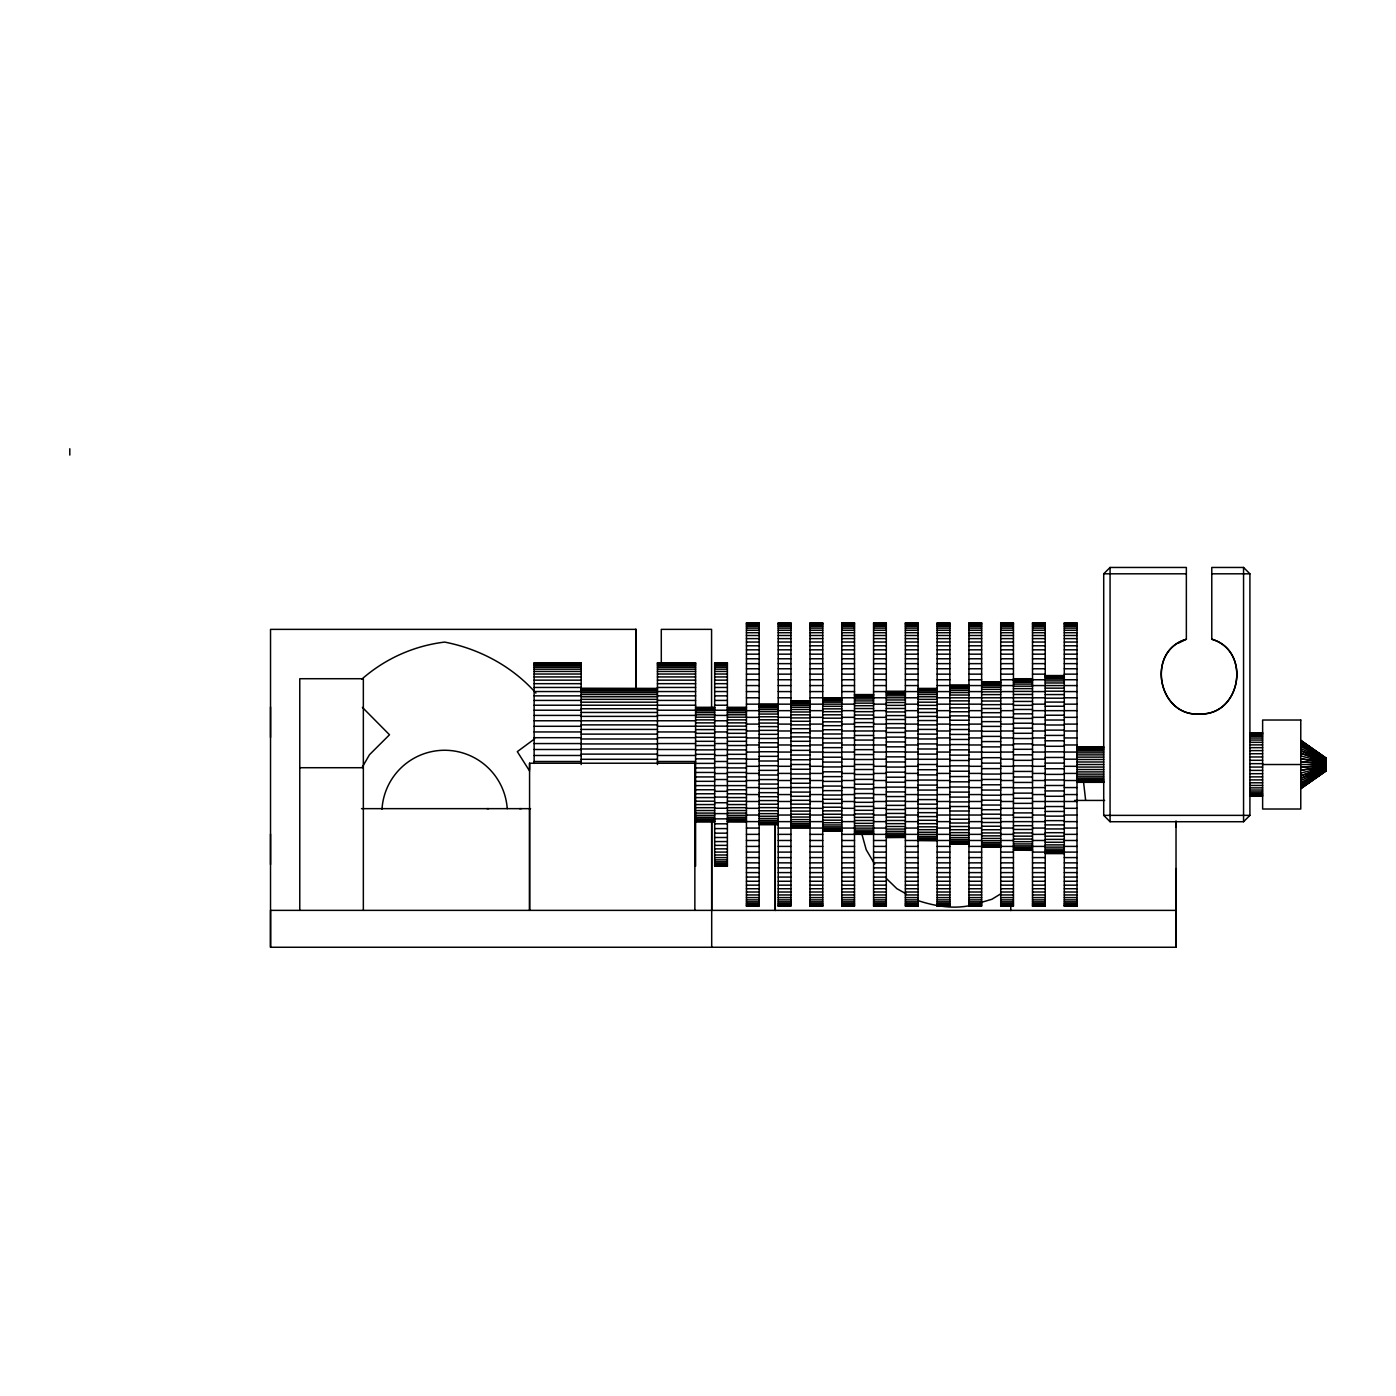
<?xml version="1.0" encoding="UTF-8"?>
<svg xmlns="http://www.w3.org/2000/svg" width="1396" height="1396" viewBox="0 0 1396 1396"><rect width="100%" height="100%" fill="white"/><g stroke="black" fill="none" stroke-linecap="round" stroke-linejoin="round"><path stroke-width="1.5" d="M1176.025 868.539L1176.025 947.256L270.527 947.256L270.527 910.367L1176.043 910.384M270.527 864.578L270.527 834.075M270.527 737.472L270.527 706.969M299.774 910.367L299.774 678.718L363.344 678.718L363.344 910.367M529.573 808.65L529.573 910.367L529.573 763.228L694.859 763.228L694.859 910.367M529.573 769.58L529.573 763.228M694.859 769.58L694.859 763.228M711.698 947.238L711.698 821.651L711.698 910.367M1176.025 947.273L1176.025 822.017M362.175 767.364L369.469 754.73L389.501 734.767L362.384 707.371M1103.713 573.808L1110.064 567.457L1186.356 567.457L1186.356 639.228C1145.104 651.112 1158.244 718.417 1200.926 713.932C1241.742 714.298 1251.008 650.484 1211.78 639.228L1211.78 567.457L1243.557 567.457L1249.909 573.808L1249.909 815.369L1243.557 821.721L1110.064 821.721L1103.713 815.369L1103.713 573.808L1186.356 573.808M534.685 738.816L517.323 751.641L529.573 770.976M1300.775 788.67L1326.2 770.871L1326.2 758.15L1300.775 740.351M1326.2 770.767L1300.775 788.496L1326.2 770.487L1300.775 785.896L1326.2 770.016L1300.775 784.395L1326.2 769.388L1300.775 782.598M1300.775 787.1L1326.2 770.487M1000.74 893.841L991.858 899.286L979.887 902.793M1177.98 643.347L1186.356 639.228M1300.775 780.539L1326.2 768.603L1300.775 778.235L1326.2 767.695L1300.775 775.74L1326.2 766.683L1300.775 770.295L1326.2 765.619L1300.775 767.434L1326.2 764.519L1300.775 761.605L1326.2 763.403L1300.775 758.726L1326.2 762.338L1300.775 753.282L1326.2 761.344L1300.775 750.786L1326.2 760.436L1300.775 748.5M1184.558 639.892C1145.994 653.119 1158.348 716.27 1199.059 713.984C1240.835 716.305 1251.968 650.833 1211.78 639.228M971.895 905.149C954.183 909.354 935.739 906.336 918.673 900.821M1300.775 773.087L1326.2 766.683M486.96 808.668L488.74 808.668M521.336 808.668L519.556 808.668M1211.78 573.808L1249.909 573.808M746.441 623.157L759.162 623.157M778.235 623.157L790.956 623.157M810.012 623.157L822.733 623.157M841.805 623.157L854.509 623.157M873.582 623.157L886.303 623.157M905.376 623.157L918.079 623.157M937.152 623.157L949.873 623.157M968.946 623.157L981.65 623.157M1000.723 623.157L1013.444 623.157M1032.517 623.157L1045.22 623.157M1064.293 623.157L1077.014 623.157M746.441 623.872L759.162 623.872M778.235 623.872L790.956 623.872M810.012 623.872L822.733 623.872M841.805 623.872L854.509 623.872M873.582 623.872L886.303 623.872M905.376 623.872L918.079 623.872M937.152 623.872L949.873 623.872M968.946 623.872L981.65 623.872M1000.723 623.872L1013.444 623.872M1032.517 623.872L1045.22 623.872M1064.293 623.872L1077.014 623.872M746.441 624.937L759.162 624.937M778.235 624.937L790.956 624.937M810.012 624.937L822.733 624.937M841.805 624.937L854.509 624.937M873.582 624.937L886.303 624.937M905.376 624.937L918.079 624.937M937.152 624.937L949.873 624.937M968.946 624.937L981.65 624.937M1000.723 624.937L1013.444 624.937M1032.517 624.937L1045.22 624.937M1064.293 624.937L1077.014 624.937M746.441 626.368L759.162 626.368M778.235 626.368L790.956 626.368M810.012 626.368L822.733 626.368M841.805 626.368L854.509 626.368M873.582 626.368L886.303 626.368M905.376 626.368L918.079 626.368M937.152 626.368L949.873 626.368M968.946 626.368L981.65 626.368M1000.723 626.368L1013.444 626.368M1032.517 626.368L1045.22 626.368M1064.293 626.368L1077.014 626.368M746.441 628.13L759.162 628.13M778.235 628.13L790.956 628.13M810.012 628.13L822.733 628.13M841.805 628.13L854.509 628.13M873.582 628.13L886.303 628.13M905.376 628.13L918.079 628.13M937.152 628.13L949.873 628.13M968.946 628.13L981.65 628.13M1000.723 628.13L1013.444 628.13M1032.517 628.13L1045.22 628.13M1064.293 628.13L1077.014 628.13M746.441 630.259L759.162 630.259M778.235 630.259L790.956 630.259M810.012 630.259L822.733 630.259M841.805 630.259L854.509 630.259M873.582 630.259L886.303 630.259M905.376 630.259L918.079 630.259M937.152 630.259L949.873 630.259M968.946 630.259L981.65 630.259M1000.723 630.259L1013.444 630.259M1032.517 630.259L1045.22 630.259M1064.293 630.259L1077.014 630.259M746.441 632.702L759.162 632.702M778.235 632.702L790.956 632.702M810.012 632.702L822.733 632.702M841.805 632.702L854.509 632.702M873.582 632.702L886.303 632.702M905.376 632.702L918.079 632.702M937.152 632.702L949.873 632.702M968.946 632.702L981.65 632.702M1000.723 632.702L1013.444 632.702M1032.517 632.702L1045.22 632.702M1064.293 632.702L1077.014 632.702M746.441 635.494L759.162 635.494M778.235 635.494L790.956 635.494M810.012 635.494L822.733 635.494M841.805 635.494L854.509 635.494M873.582 635.494L886.303 635.494M905.376 635.494L918.079 635.494M937.152 635.494L949.873 635.494M968.946 635.494L981.65 635.494M1000.723 635.494L1013.444 635.494M1032.517 635.494L1045.22 635.494M1064.293 635.494L1077.014 635.494M746.441 638.618L759.162 638.618M778.235 638.618L790.956 638.618M810.012 638.618L822.733 638.618M841.805 638.618L854.509 638.618M873.582 638.618L886.303 638.618M905.376 638.618L918.079 638.618M937.152 638.618L949.873 638.618M968.946 638.618L981.65 638.618M1000.723 638.618L1013.444 638.618M1032.517 638.618L1045.22 638.618M1064.293 638.618L1077.014 638.618M746.441 642.038L759.162 642.038M778.235 642.038L790.956 642.038M810.012 642.038L822.733 642.038M841.805 642.038L854.509 642.038M873.582 642.038L886.303 642.038M905.376 642.038L918.079 642.038M937.152 642.038L949.873 642.038M968.946 642.038L981.65 642.038M1000.723 642.038L1013.444 642.038M1032.517 642.038L1045.22 642.038M1064.293 642.038L1077.014 642.038M746.441 645.79L759.162 645.79M778.235 645.79L790.956 645.79M810.012 645.79L822.733 645.79M841.805 645.79L854.509 645.79M873.582 645.79L886.303 645.79M905.376 645.79L918.079 645.79M937.152 645.79L949.873 645.79M968.946 645.79L981.65 645.79M1000.723 645.79L1013.444 645.79M1032.517 645.79L1045.22 645.79M1064.293 645.79L1077.014 645.79M746.441 649.821L759.162 649.821M778.235 649.821L790.956 649.821M810.012 649.821L822.733 649.821M841.805 649.821L854.509 649.821M873.582 649.821L886.303 649.821M905.376 649.821L918.079 649.821M937.152 649.821L949.873 649.821M968.946 649.821L981.65 649.821M1000.723 649.821L1013.444 649.821M1032.517 649.821L1045.22 649.821M1064.293 649.821L1077.014 649.821M746.441 654.166L759.162 654.166M778.235 654.166L790.956 654.166M810.012 654.166L822.733 654.166M841.805 654.166L854.509 654.166M873.582 654.166L886.303 654.166M905.376 654.166L918.079 654.166M937.152 654.166L949.873 654.166M968.946 654.166L981.65 654.166M1000.723 654.166L1013.444 654.166M1032.517 654.166L1045.22 654.166M1064.293 654.166L1077.014 654.166M746.441 658.772L759.162 658.772M778.235 658.772L790.956 658.772M810.012 658.772L822.733 658.772M841.805 658.772L854.509 658.772M873.582 658.772L886.303 658.772M905.376 658.772L918.079 658.772M937.152 658.772L949.873 658.772M968.946 658.772L981.65 658.772M1000.723 658.772L1013.444 658.772M1032.517 658.772L1045.22 658.772M1064.293 658.772L1077.014 658.772M534.127 763.455L534.127 662.803L581.172 662.803L581.172 764.519M657.446 764.519L657.446 662.803L695.592 662.803L695.592 866.218M714.665 662.803L727.386 662.803L727.386 866.218L714.665 866.218L714.665 662.803L727.386 662.978M534.127 662.978L581.172 662.978M657.446 662.978L695.592 662.978M534.127 663.519L581.172 663.519M657.446 663.519L695.592 663.519M714.665 663.519L727.386 663.519M746.441 663.641L759.162 663.641M778.235 663.641L790.956 663.641M810.012 663.641L822.733 663.641M841.805 663.641L854.509 663.641M873.582 663.641L886.303 663.641M905.376 663.641L918.079 663.641M937.152 663.641L949.873 663.641M968.946 663.641L981.65 663.641M1000.723 663.641L1013.444 663.641M1032.517 663.641L1045.22 663.641M1064.293 663.641L1077.014 663.641M534.127 664.409L581.172 664.409M657.446 664.409L695.592 664.409M714.665 664.409L727.386 664.409M534.127 665.648L581.172 665.648M657.446 665.648L695.592 665.648M714.665 665.648L727.386 665.648M534.127 667.236L581.172 667.236M657.446 667.236L695.592 667.236M714.665 667.236L727.386 667.236M746.441 668.771L759.162 668.771M778.235 668.771L790.956 668.771M810.012 668.771L822.733 668.771M841.805 668.771L854.509 668.771M873.582 668.771L886.303 668.771M905.376 668.771L918.079 668.771M937.152 668.771L949.873 668.771M968.946 668.771L981.65 668.771M1000.723 668.771L1013.444 668.771M1032.517 668.771L1045.22 668.771M1064.293 668.771L1077.014 668.771M534.127 669.173L581.172 669.173M657.446 669.173L695.592 669.173M714.665 669.173L727.386 669.173M534.127 671.441L581.172 671.441M657.446 671.441L695.592 671.441M714.665 671.441L727.386 671.441M534.127 674.024L581.172 674.024M657.446 674.024L695.592 674.024M714.665 674.024L727.386 674.024M746.441 674.146L759.162 674.146M778.235 674.146L790.956 674.146M810.012 674.146L822.733 674.146M841.805 674.146L854.509 674.146M873.582 674.146L886.303 674.146M905.376 674.146L918.079 674.146M937.152 674.146L949.873 674.146M968.946 674.146L981.65 674.146M1000.723 674.146L1013.444 674.146M1032.517 674.146L1045.22 674.146M1064.293 674.146L1077.014 674.146M1045.22 675.559L1064.293 675.559M1045.22 675.926L1064.293 675.926M1045.22 676.641L1064.293 676.641M534.127 676.938L581.172 676.938M657.446 676.938L695.592 676.938M714.665 676.938L727.386 676.938M1045.22 677.706L1064.293 677.706M1013.444 678.735L1032.517 678.735M1013.444 679.102L1032.517 679.102M1045.22 679.119L1064.293 679.119M746.441 679.747L759.162 679.747M778.235 679.747L790.956 679.747M810.012 679.747L822.733 679.747M841.805 679.747L854.509 679.747M873.582 679.747L886.303 679.747M905.376 679.747L918.079 679.747M937.152 679.747L949.873 679.747M968.946 679.747L981.65 679.747M1000.723 679.747L1013.444 679.747M1032.517 679.747L1045.22 679.747M1064.293 679.747L1077.014 679.747M1013.444 679.817L1032.517 679.817M534.127 680.149L581.172 680.149M657.446 680.149L695.592 680.149M714.665 680.149L727.386 680.149M1013.444 680.899L1032.517 680.899M1045.22 680.882L1064.293 680.882M981.65 681.911L1000.723 681.911M981.65 682.278L1000.723 682.278M1013.444 682.312L1032.517 682.312M981.65 682.993L1000.723 682.993M1045.22 682.976L1064.293 682.976M534.127 683.674L581.172 683.674M657.446 683.674L695.592 683.674M714.665 683.674L727.386 683.674M981.65 684.075L1000.723 684.075M1013.444 684.092L1032.517 684.092M949.873 685.104L968.946 685.104M746.441 685.576L759.162 685.576M778.235 685.576L790.956 685.576M810.012 685.576L822.733 685.576M841.805 685.576L854.509 685.576M873.582 685.576L886.303 685.576M905.376 685.576L918.079 685.576M937.152 685.576L1013.444 685.576M1032.517 685.576L1077.014 685.576M949.873 686.186L968.946 686.186M1013.444 686.186L1032.517 686.186M949.873 687.268L968.946 687.268M981.65 687.286L1000.723 687.286M534.127 687.46L581.172 687.46M657.446 687.46L695.592 687.46M714.665 687.46L727.386 687.46M1045.22 688.158L1064.293 688.158M581.172 688.228L657.446 688.403M918.079 688.403L937.152 688.403M949.873 688.699L968.946 688.699M1013.444 688.629L1032.517 688.629M581.172 688.943L657.446 688.943M918.079 688.943L937.152 688.943M981.65 689.397L1000.723 689.397M581.172 689.833L657.446 689.833M918.079 689.833L937.152 689.833M949.873 690.479L968.946 690.479M581.172 691.055L657.446 691.055M918.079 691.055L937.152 691.055M886.303 691.404L905.376 691.404M1013.444 691.386L1032.517 691.386M1045.22 691.212L1064.293 691.212M534.127 691.544L581.172 691.544M657.446 691.544L695.592 691.544M714.665 691.544L727.386 691.544M746.441 691.596L759.162 691.596M778.235 691.596L790.956 691.596M810.012 691.596L822.733 691.596M841.805 691.596L854.509 691.596M873.582 691.596L918.079 691.596M937.152 691.596L949.873 691.596M968.946 691.596L981.65 691.596M1000.723 691.596L1013.444 691.596M1032.517 691.596L1045.22 691.596M1064.293 691.596L1077.014 691.596M981.65 691.84L1000.723 691.84M886.303 692.119L905.376 692.119M581.172 692.643L657.446 692.643M918.079 692.643L937.152 692.643M949.873 692.591L968.946 692.591M886.303 693.009L905.376 693.009M886.303 694.248L905.376 694.248M581.172 694.545L657.446 694.545M854.509 694.58L873.582 694.58M918.079 694.545L937.152 694.545M981.65 694.597L1000.723 694.597M1013.444 694.44L1032.517 694.44M1045.22 694.562L1064.293 694.562M854.509 694.772L873.582 694.772M949.873 695.034L968.946 695.034M854.509 695.295L873.582 695.295M534.127 695.854L581.172 695.854M657.446 695.854L695.592 695.854M714.665 695.854L727.386 695.854M886.303 695.819L905.376 695.819M854.509 696.185L873.582 696.185M581.172 696.779L657.446 696.779M918.079 696.779L937.152 696.779M854.509 697.424L873.582 697.424M746.441 697.791L759.162 697.791M778.235 697.791L790.956 697.791M810.012 697.791L854.509 697.791M873.582 697.791L918.079 697.791M937.152 697.791L1045.22 697.791M1064.293 697.791L1077.014 697.791M822.733 697.948L841.805 697.948M1045.22 698.192L1064.293 698.192M822.733 698.471L841.805 698.471M854.509 698.995L873.582 698.995M581.172 699.344L657.446 699.344M822.733 699.361L841.805 699.361M918.079 699.344L937.152 699.344M886.303 699.972L905.376 699.972M534.127 700.426L581.172 700.426M657.446 700.426L695.592 700.426M714.665 700.426L727.386 700.426M822.733 700.6L841.805 700.6M854.509 700.914L873.582 700.914M949.873 700.862L968.946 700.862M981.65 701.019L1000.723 701.019M1013.444 701.42L1032.517 701.42M790.956 701.647L810.012 701.647M822.733 702.171L841.805 702.171M1045.22 702.083L1064.293 702.083M581.172 702.188L657.446 702.188M918.079 702.188L937.152 702.188M790.956 702.537L810.012 702.537M886.303 702.52L905.376 702.52M854.509 703.148L873.582 703.148M790.956 703.776L810.012 703.776M746.441 704.16L790.956 704.16M810.012 704.16L854.509 704.16M873.582 704.16L886.303 704.16M905.376 704.16L918.079 704.16M937.152 704.16L949.873 704.16M968.946 704.16L981.65 704.16M1000.723 704.16L1013.444 704.16M1032.517 704.16L1045.22 704.16M1064.293 704.16L1077.014 704.16M949.873 704.23L968.946 704.23M759.162 704.526L778.235 704.526M981.65 704.648L1000.723 704.648M534.127 705.224L695.592 705.224M714.665 705.224L727.386 705.224M759.162 705.259L778.235 705.259M790.956 705.346L810.012 705.346M886.303 705.364L905.376 705.364M918.079 705.346L937.152 705.346M1013.444 705.329L1032.517 705.329M854.509 705.695L873.582 705.695M1045.22 706.236L1064.293 706.236M759.162 706.341L778.235 706.341M822.733 706.306L841.805 706.306M695.592 707.353L714.665 707.353M727.386 707.353L746.441 707.353M790.956 707.249L810.012 707.249M695.592 707.702L714.665 707.702M727.386 707.702L746.441 707.702M759.162 707.772L778.235 707.772M949.873 707.859L968.946 707.859M695.592 708.435L714.665 708.435M727.386 708.435L746.441 708.435M854.509 708.54L873.582 708.54M886.303 708.505L905.376 708.505M981.65 708.54L1000.723 708.54M581.172 708.767L657.446 708.767M822.733 708.854L841.805 708.854M918.079 708.767L937.152 708.767M695.592 709.5L714.665 709.5M727.386 709.5L746.441 709.5M759.162 709.534L778.235 709.534M790.956 709.465L810.012 709.465M1013.444 709.465L1032.517 709.465M534.127 710.215L581.172 710.215M657.446 710.215L695.592 710.215M714.665 710.215L727.386 710.215M746.441 710.669L759.162 710.669M778.235 710.669L790.956 710.669M810.012 710.669L822.733 710.669M841.805 710.669L854.509 710.669M873.582 710.669L886.303 710.669M905.376 710.669L918.079 710.669M937.152 710.669L949.873 710.669M968.946 710.669L981.65 710.669M1000.723 710.669L1013.444 710.669M1032.517 710.669L1077.014 710.669M695.592 710.93L714.665 710.93M727.386 710.93L746.441 710.93M759.162 711.646L778.235 711.646M822.733 711.681L841.805 711.681M854.509 711.663L873.582 711.663M949.873 711.751L968.946 711.751M790.956 711.995L810.012 711.995M886.303 711.925L905.376 711.925M581.172 712.449L657.446 712.449M918.079 712.449L937.152 712.449M695.592 712.693L714.665 712.693M727.386 712.693L746.441 712.693M981.65 712.693L1000.723 712.693M759.162 714.054L778.235 714.054M1013.444 713.845L1032.517 713.845M695.592 714.787L714.665 714.787M727.386 714.787L746.441 714.787M790.956 714.822L810.012 714.822M822.733 714.804L841.805 714.804M854.509 715.066L873.582 715.066M1045.22 715.223L1064.293 715.223M534.127 715.415L581.172 715.415M657.446 715.415L695.592 715.415M714.665 715.415L727.386 715.415M886.303 715.59L905.376 715.59M949.873 715.869L968.946 715.869M581.172 716.375L657.446 716.375M918.079 716.375L937.152 716.375M759.162 716.776L778.235 716.776M695.592 717.178L714.665 717.178M727.386 717.178L746.441 717.178M981.65 717.055L1000.723 717.055M746.441 717.335L759.162 717.335M778.235 717.335L790.956 717.335M810.012 717.335L822.733 717.335M841.805 717.335L854.509 717.335M873.582 717.335L886.303 717.335M905.376 717.335L918.079 717.335M937.152 717.335L949.873 717.335M968.946 717.335L981.65 717.335M1000.723 717.335L1013.444 717.335M1032.517 717.335L1045.22 717.335M1064.293 717.335L1077.014 717.335M790.956 717.91L810.012 717.91M822.733 718.19L841.805 718.19M1013.444 718.434L1032.517 718.434M854.509 718.731L873.582 718.731M886.303 719.498L905.376 719.498M695.592 719.882L714.665 719.882M727.386 719.882L746.441 719.882M759.162 719.795L778.235 719.795M1045.22 720.022L1064.293 720.022M949.873 720.231L968.946 720.231M534.127 720.772L695.592 720.772M714.665 720.772L727.386 720.772M918.079 720.528L937.152 720.528M790.956 721.278L810.012 721.278M981.65 721.627L1000.723 721.627M822.733 721.819L841.805 721.819M854.509 722.605L873.582 722.605M695.592 722.866L714.665 722.866M727.386 722.866L746.441 722.866M759.162 723.076L778.235 723.076M1013.444 723.215L1032.517 723.215M886.303 723.634L905.376 723.634M746.441 724.105L759.162 724.105M778.235 724.105L790.956 724.105M810.012 724.105L822.733 724.105M841.805 724.105L854.509 724.105M873.582 724.105L886.303 724.105M905.376 724.105L918.079 724.105M937.152 724.105L949.873 724.105M968.946 724.105L981.65 724.105M1000.723 724.105L1013.444 724.105M1032.517 724.105L1045.22 724.105M1064.293 724.105L1077.014 724.105M949.873 724.786L968.946 724.786M581.172 724.873L657.446 724.873M790.956 724.873L810.012 724.873M918.079 724.873L937.152 724.873M1045.22 724.995L1064.293 724.995M822.733 725.676L841.805 725.676M534.127 726.286L581.172 726.286M657.446 726.286L746.441 726.112M759.162 726.601L778.235 726.601M981.65 726.391L1000.723 726.391M854.509 726.705L873.582 726.705M886.303 727.962L905.376 727.962M1013.444 728.171L1032.517 728.171M790.956 728.712L810.012 728.712M581.172 729.427L657.446 729.427M918.079 729.427L937.152 729.427M695.592 729.602L714.665 729.602M727.386 729.602L746.441 729.602M822.733 729.742L841.805 729.742M949.873 729.515L968.946 729.515M759.162 730.352L778.235 730.352M1045.22 730.125L1064.293 730.125M746.441 730.981L759.162 730.981M778.235 730.981L790.956 730.981M810.012 730.981L822.733 730.981M841.805 730.981L886.303 730.981M905.376 730.981L918.079 730.981M937.152 730.981L949.873 730.981M968.946 730.981L981.65 730.981M1000.723 730.981L1013.444 730.981M1032.517 730.981L1045.22 730.981M1064.293 730.981L1077.014 730.981M981.65 731.312L1000.723 731.312M534.127 731.94L581.172 731.94M657.446 731.94L695.592 731.94M714.665 731.94L727.386 731.94M886.303 732.464L905.376 732.464M790.956 732.726L810.012 732.726M1249.909 732.778L1262.63 732.778M1013.444 733.284L1032.517 733.284M1249.909 733.127L1262.63 733.127M695.592 733.319L714.665 733.319M727.386 733.319L746.441 733.319M1249.909 733.842L1262.63 733.842M581.172 734.121L657.446 734.121M822.733 733.999L841.805 733.999M918.079 734.121L937.152 734.121M759.162 734.313L778.235 734.313M949.873 734.418L968.946 734.418M1249.909 734.907L1262.63 734.907M854.509 735.465L873.582 735.465M1045.22 735.413L1064.293 735.413M981.65 736.39L1000.723 736.39M1249.909 736.303L1262.63 736.303M790.956 736.931L810.012 736.931M695.592 737.228L714.665 737.228M727.386 737.228L746.441 737.228M886.303 737.123L905.376 737.123M534.127 737.699L581.172 737.699M657.446 737.699L695.592 737.699M714.665 737.699L727.386 737.699M746.441 737.943L759.162 737.943M778.235 737.943L790.956 737.943M810.012 737.943L822.733 737.943M841.805 737.943L854.509 737.943M873.582 737.943L886.303 737.943M905.376 737.943L918.079 737.943M937.152 737.943L949.873 737.943M968.946 737.943L981.65 737.943M1000.723 737.943L1013.444 737.943M1032.517 737.943L1045.22 737.943M1064.293 737.943L1077.014 737.943M1249.909 738.03L1262.63 738.03M759.162 738.467L778.235 738.467M822.733 738.414L841.805 738.414M1013.444 738.519L1032.517 738.519M581.172 738.973L657.446 738.973M918.079 738.973L937.152 738.973M949.873 739.444L968.946 739.444M854.509 740.072L873.582 740.072M1249.909 740.037L1262.63 740.037M1045.22 740.805L1064.293 740.805M695.592 741.311L714.665 741.311M727.386 741.311L746.441 741.311M790.956 741.293L810.012 741.293M981.65 741.59L1000.723 741.59M886.303 741.922L905.376 741.922M1249.909 742.34L1262.63 742.34M759.162 742.759L778.235 742.759M822.733 742.969L841.805 742.969M534.127 743.562L581.172 743.562M657.446 743.562L695.592 743.562M714.665 743.562L727.386 743.562M581.172 743.928L657.446 743.928M918.079 743.928L937.152 743.928M1013.444 743.876L1032.517 743.876M949.873 744.591L968.946 744.591M1249.909 744.888L1262.63 744.888M746.441 744.975L759.162 744.975M778.235 744.975L790.956 744.975M810.012 744.975L822.733 744.975M841.805 744.975L886.303 744.975M905.376 744.975L918.079 744.975M937.152 744.975L949.873 744.975M968.946 744.975L981.65 744.975M1000.723 744.975L1013.444 744.975M1032.517 744.975L1045.22 744.975M1064.293 744.975L1077.014 744.975M695.592 745.534L714.665 745.534M727.386 745.534L746.441 745.534M790.956 745.778L810.012 745.778M1045.22 746.284L1064.293 746.284M886.303 746.825L905.376 746.825M981.65 746.895L1000.723 746.895M1077.014 746.895L1103.713 746.72M759.162 747.192L778.235 747.192M1077.014 747.436L1103.713 747.436M822.733 747.628L841.805 747.628M1249.909 747.663L1262.63 747.663M1077.014 748.326L1103.713 748.326M581.172 748.989L657.446 748.989M918.079 748.989L937.152 748.989M534.127 749.495L581.172 749.495M657.446 749.495L695.592 749.495M714.665 749.495L727.386 749.495M1013.444 749.303L1032.517 749.303M1077.014 749.547L1103.713 749.547M854.509 749.652L873.582 749.652M949.873 749.844L968.946 749.844M695.592 749.896L714.665 749.896M727.386 749.896L746.441 749.896M790.956 750.367L810.012 750.367M1249.909 750.612L1262.63 750.612M1077.014 751.065L1103.713 751.065M759.162 751.729L778.235 751.729M886.303 751.816L905.376 751.816M1045.22 751.851L1064.293 751.851M746.441 752.06L759.162 752.06M778.235 752.06L790.956 752.06M810.012 752.06L822.733 752.06M841.805 752.06L854.509 752.06M873.582 752.06L886.303 752.06M905.376 752.06L918.079 752.06M937.152 752.06L949.873 752.06M968.946 752.06L981.65 752.06M1000.723 752.06L1013.444 752.06M1032.517 752.06L1045.22 752.06M1064.293 752.06L1077.014 752.06M822.733 752.392L841.805 752.392M981.65 752.27L1000.723 752.27M1077.014 752.863L1103.713 752.863M1249.909 753.735L1262.63 753.735M581.172 754.119L657.446 754.119M918.079 754.119L937.152 754.119M695.592 754.329L714.665 754.329M727.386 754.329L746.441 754.329M854.509 754.555L873.582 754.555M1013.444 754.8L1032.517 754.8M790.956 755.044L810.012 755.044M1077.014 754.887L1103.713 754.887M949.873 755.149L968.946 755.149M534.127 755.48L581.172 755.48M657.446 755.48L695.592 755.48M714.665 755.48L727.386 755.48M759.162 756.335L778.235 756.335M886.303 756.876L905.376 756.876M1077.014 757.121L1103.713 757.121M1249.909 756.964L1262.63 756.964M822.733 757.208L841.805 757.208M981.65 757.696L1000.723 757.696M1045.22 757.47L1064.293 757.47M695.592 758.831L714.665 758.831M727.386 758.831L746.441 758.831M746.441 759.18L759.162 759.18M778.235 759.18L790.956 759.18M810.012 759.18L822.733 759.18M841.805 759.18L854.509 759.18M873.582 759.18L886.303 759.18M905.376 759.18L918.079 759.18M937.152 759.18L949.873 759.18M968.946 759.18L981.65 759.18M1000.723 759.18L1013.444 759.18M1032.517 759.18L1045.22 759.18M1064.293 759.18L1077.014 759.18M581.172 759.302L657.446 759.302M918.079 759.302L937.152 759.302M854.509 759.529L873.582 759.529M1077.014 759.494L1103.713 759.494M790.956 759.756L810.012 759.756M1249.909 760.297L1262.63 760.297M949.873 760.488L968.946 760.488M1013.444 760.349L1032.517 760.349M759.162 760.995L778.235 760.995M534.127 761.501L581.172 761.501M657.446 761.501L695.592 761.501M714.665 761.501L727.386 761.501M822.733 762.076L841.805 762.076M886.303 761.972L905.376 761.972M1077.014 761.989L1103.713 761.989M981.65 763.141L1000.723 763.141M1045.22 763.106L1064.293 763.106M695.592 763.385L714.665 763.385M727.386 763.385L746.441 763.385M1249.909 763.664L1262.63 763.664M790.956 764.519L810.012 764.519M854.509 764.519L873.582 764.519M918.079 764.519L937.152 764.519M1077.014 764.519L1103.713 764.519M1262.63 764.519L1326.2 764.519M759.162 765.689L778.235 765.689M949.873 765.863L968.946 765.863M1013.444 765.898L1032.517 765.898M746.441 766.299L759.162 766.299M778.235 766.299L790.956 766.299M810.012 766.299L822.733 766.299M841.805 766.299L854.509 766.299M873.582 766.299L886.303 766.299M905.376 766.299L918.079 766.299M937.152 766.299L949.873 766.299M968.946 766.299L981.65 766.299M1000.723 766.299L1013.444 766.299M1032.517 766.299L1045.22 766.299M1064.293 766.299L1077.014 766.299M822.733 766.945L841.805 766.945M886.303 767.067L905.376 767.067M1077.014 767.05L1103.713 767.05M1249.909 767.05L1262.63 767.05M714.665 767.521L727.386 767.521M299.774 767.713L363.344 767.713M695.592 767.922L714.665 767.922M727.386 767.922L746.441 767.922M981.65 768.62L1000.723 768.62M1045.22 768.742L1064.293 768.742M790.956 769.266L810.012 769.266M854.509 769.51L873.582 769.51M1077.014 769.528L1103.713 769.528M918.079 769.72L937.152 769.72M759.162 770.365L778.235 770.365M1249.909 770.4L1262.63 770.4M949.873 771.22L968.946 771.22M1013.444 771.447L1032.517 771.447M822.733 771.814L841.805 771.814M1077.014 771.901L1103.713 771.901M886.303 772.163L905.376 772.163M695.592 772.459L714.665 772.459M727.386 772.459L746.441 772.459M746.441 773.419L759.162 773.419M778.235 773.419L790.956 773.419M810.012 773.419L822.733 773.419M841.805 773.419L854.509 773.419M873.582 773.419L886.303 773.419M905.376 773.419L918.079 773.419M937.152 773.419L949.873 773.419M968.946 773.419L981.65 773.419M1000.723 773.419L1013.444 773.419M1032.517 773.419L1045.22 773.419M1064.293 773.419L1077.014 773.419M714.665 773.541L727.386 773.541M1249.909 773.698L1262.63 773.698M790.956 773.995L810.012 773.995M981.65 774.065L1000.723 774.065M1077.014 774.134L1103.713 774.134M854.509 774.466L873.582 774.466M1045.22 774.379L1064.293 774.379M759.162 775.007L778.235 775.007M918.079 774.902L937.152 774.902M1077.014 776.176L1103.713 776.176M949.873 776.542L968.946 776.542M822.733 776.63L841.805 776.63M1249.909 776.874L1262.63 776.874M695.592 776.926L714.665 776.926M727.386 776.926L746.441 776.926M886.303 777.206L905.376 777.206M1013.444 776.979L1032.517 776.979M1077.014 777.973L1103.713 777.973M790.956 778.654L810.012 778.654M714.665 779.526L727.386 779.526M854.509 779.387L873.582 779.387M981.65 779.457L1000.723 779.457M1077.014 779.491L1103.713 779.491M759.162 779.579L778.235 779.579M918.079 780.032L937.152 780.032M1045.22 779.963L1064.293 779.963M1249.909 779.91L1262.63 779.91M746.441 780.521L759.162 780.521M778.235 780.521L790.956 780.521M810.012 780.521L822.733 780.521M841.805 780.521L854.509 780.521M873.582 780.521L886.303 780.521M905.376 780.521L918.079 780.521M937.152 780.521L949.873 780.521M968.946 780.521L981.65 780.521M1000.723 780.521L1013.444 780.521M1032.517 780.521L1045.22 780.521M1064.293 780.521L1077.014 780.521M1077.014 780.713L1103.713 780.713M695.592 781.324L714.665 781.324M727.386 781.324L746.441 781.324M822.733 781.394L841.805 781.394M949.873 781.83L968.946 781.83M1077.014 781.586L1103.713 781.586M1077.014 782.126L1103.713 782.126M886.303 782.196L905.376 782.196M1077.014 782.318L1103.713 782.318M1013.444 782.441L1032.517 782.441M1249.909 782.79L1262.63 782.79M790.956 783.243L810.012 783.243M759.162 784.063L778.235 784.063M854.509 784.22L873.582 784.22M981.65 784.796L1000.723 784.796M918.079 785.093L937.152 785.093M695.592 785.616L746.441 785.616M1045.22 785.494L1064.293 785.494M1249.909 785.442L1262.63 785.442M822.733 786.07L841.805 786.07M949.873 787.012L968.946 787.012M886.303 787.1L905.376 787.1M746.441 787.571L759.162 787.571M778.235 787.571L822.733 787.571M841.805 787.571L854.509 787.571M873.582 787.571L886.303 787.571M905.376 787.571L918.079 787.571M937.152 787.571L949.873 787.571M968.946 787.571L981.65 787.571M1000.723 787.571L1013.444 787.571M1032.517 787.571L1045.22 787.571M1064.293 787.571L1077.014 787.571M1013.444 787.85L1032.517 787.85M1249.909 787.868L1262.63 787.868M759.162 788.426L778.235 788.426M854.509 788.949L873.582 788.949M695.592 789.77L714.665 789.77M727.386 789.77L746.441 789.77M918.079 790.066L937.152 790.066M981.65 790.049L1000.723 790.049M1249.909 790.031L1262.63 790.031M822.733 790.625L841.805 790.625M1045.22 790.939L1064.293 790.939M714.665 791.323L727.386 791.323M886.303 791.898L905.376 791.898M1249.909 791.898L1262.63 791.898M790.956 792.09L810.012 792.09M949.873 792.108L968.946 792.108M759.162 792.666L778.235 792.666M1013.444 793.137L1032.517 793.137M1249.909 793.452L1262.63 793.452M695.592 793.783L714.665 793.783M727.386 793.783L746.441 793.783M854.509 793.556L873.582 793.556M746.441 794.568L759.162 794.568M778.235 794.568L790.956 794.568M810.012 794.568L822.733 794.568M841.805 794.568L854.509 794.568M873.582 794.568L886.303 794.568M905.376 794.568L918.079 794.568M937.152 794.568L949.873 794.568M968.946 794.568L981.65 794.568M1000.723 794.568L1013.444 794.568M1032.517 794.568L1045.22 794.568M1064.293 794.568L1077.014 794.568M918.079 794.9L937.152 794.9M1249.909 794.69L1262.63 794.69M822.733 795.039L841.805 795.039M981.65 795.197L1000.723 795.197M1249.909 795.58L1262.63 795.58M790.956 796.296L810.012 796.296M1045.22 796.278L1064.293 796.278M1249.909 796.121L1262.63 796.121M886.303 796.558L905.376 796.558M759.162 796.715L778.235 796.715M714.665 797.081L727.386 797.081M949.873 797.081L968.946 797.081M695.592 797.587L714.665 797.587M727.386 797.587L746.441 797.587M854.509 798.023L873.582 798.023M1013.444 798.32L1032.517 798.32M822.733 799.28L841.805 799.28M918.079 799.611L937.152 799.611M790.956 800.327L810.012 800.327M981.65 800.187L1000.723 800.187M1074.606 800.432L1104.62 800.432M759.162 800.571L778.235 800.571M695.592 801.199L714.665 801.199M727.386 801.199L746.441 801.199M886.303 801.06L905.376 801.06M746.441 801.496L759.162 801.496M778.235 801.496L790.956 801.496M810.012 801.496L822.733 801.496M841.805 801.496L854.509 801.496M873.582 801.496L886.303 801.496M905.376 801.496L918.079 801.496M937.152 801.496L949.873 801.496M968.946 801.496L981.65 801.496M1000.723 801.496L1013.444 801.496M1032.517 801.496L1077.014 801.496M949.873 801.897L968.946 801.897M854.509 802.316L873.582 802.316M714.665 802.735L727.386 802.735M822.733 803.346L841.805 803.346M1013.444 803.346L1032.517 803.346M759.162 804.218L778.235 804.218M790.956 804.148L810.012 804.148M918.079 804.148L937.152 804.148M695.592 804.567L714.665 804.567M727.386 804.567L746.441 804.567M981.65 805.038L1000.723 805.038M886.303 805.387L905.376 805.387M854.509 806.417L873.582 806.417M949.873 806.539L968.946 806.539M1045.22 806.539L1064.293 806.539M822.733 807.22L841.805 807.22M695.592 807.691L714.665 807.691M727.386 807.691L746.441 807.691M759.162 807.621L778.235 807.621M790.956 807.76L810.012 807.76M714.665 808.249L727.386 808.249M746.441 808.319L759.162 808.319M778.235 808.319L790.956 808.319M810.012 808.319L822.733 808.319M841.805 808.319L854.509 808.319M873.582 808.319L886.303 808.319M905.376 808.319L918.079 808.319M937.152 808.319L949.873 808.319M968.946 808.319L981.65 808.319M1000.723 808.319L1045.22 808.319M1064.293 808.319L1077.014 808.319M918.079 808.511L937.152 808.511M361.512 808.65L530.585 808.65M886.303 809.523L905.376 809.523M981.65 809.715L1000.723 809.715M854.509 810.308L873.582 810.308M695.592 810.535L714.665 810.535M727.386 810.535L746.441 810.535M759.162 810.779L778.235 810.779M822.733 810.849L841.805 810.849M790.956 811.111L810.012 811.111M949.873 811.006L968.946 811.006M1045.22 811.442L1064.293 811.442M918.079 812.664L937.152 812.664M1013.444 812.908L1032.517 812.908M695.592 813.083L714.665 813.083M727.386 813.083L746.441 813.083M886.303 813.432L905.376 813.432M714.665 813.624L727.386 813.624M759.162 813.641L778.235 813.641M854.509 813.955L873.582 813.955M790.956 814.217L810.012 814.217M822.733 814.234L841.805 814.234M981.65 814.182L1000.723 814.182M746.441 815.037L759.162 815.037M778.235 815.037L790.956 815.037M810.012 815.037L822.733 815.037M841.805 815.037L854.509 815.037M873.582 815.037L886.303 815.037M905.376 815.037L918.079 815.037M937.152 815.037L981.65 815.037M1000.723 815.037L1013.444 815.037M1032.517 815.037L1045.22 815.037M1064.293 815.037L1077.014 815.037M695.592 815.334L714.665 815.334M727.386 815.334L746.441 815.334M1103.713 815.369L1249.909 815.369M1045.22 816.137L1064.293 816.137M759.162 816.224L778.235 816.224M918.079 816.59L937.152 816.59M790.956 817.044L810.012 817.044M695.592 817.271L714.665 817.271M727.386 817.271L746.441 817.271M822.733 817.341L841.805 817.341M886.303 817.096L905.376 817.096M854.509 817.358L873.582 817.358M1013.444 817.393L1032.517 817.393M759.162 818.475L778.235 818.475M981.65 818.44L1000.723 818.44M695.592 818.859L746.441 818.859M949.873 819.26L968.946 819.26M790.956 819.574L810.012 819.574M695.592 820.098L714.665 820.098M727.386 820.098L746.441 820.098M822.733 820.185L841.805 820.185M759.162 820.412L778.235 820.412M854.509 820.499L873.582 820.499M886.303 820.516L905.376 820.516M918.079 820.272L937.152 820.272M1045.22 820.639L1064.293 820.639M695.592 821.005L714.665 821.005M727.386 821.005L746.441 821.005M695.592 821.546L714.665 821.546M727.386 821.546L759.162 821.633M778.235 821.633L790.956 821.633M810.012 821.633L822.733 821.633M841.805 821.633L854.509 821.633M873.582 821.633L886.303 821.633M905.376 821.633L918.079 821.633M937.152 821.633L949.873 821.633M968.946 821.633L981.65 821.633M1000.723 821.633L1045.22 821.633M1064.293 821.633L1077.014 821.633M695.592 821.721L714.665 821.721M727.386 821.721L746.441 821.721M790.956 821.79L810.012 821.79M759.162 822.017L778.235 822.017M981.65 822.471L1000.723 822.471M822.733 822.715L841.805 822.715M949.873 823.029L968.946 823.029M759.162 823.274L778.235 823.274M854.509 823.343L873.582 823.343M790.956 823.692L810.012 823.692M886.303 823.657L905.376 823.657M918.079 823.692L937.152 823.692M714.665 823.815L727.386 823.815M759.162 824.181L778.235 824.181M759.162 824.722L778.235 824.722M1045.22 824.896L1064.293 824.896M822.733 824.949L841.805 824.949M790.956 825.263L810.012 825.263M1013.444 825.682L1032.517 825.682M854.509 825.891L873.582 825.891M981.65 826.24L1000.723 826.24M790.956 826.484L810.012 826.484M886.303 826.502L905.376 826.502M949.873 826.519L968.946 826.519M822.733 826.851L841.805 826.851M918.079 826.833L937.152 826.833M790.956 827.374L810.012 827.374M746.441 828.072L759.162 828.072M778.235 828.072L822.733 828.072M841.805 828.072L854.509 828.072M873.582 828.072L886.303 828.072M905.376 828.072L918.079 828.072M937.152 828.072L949.873 828.072M968.946 828.072L981.65 828.072M1000.723 828.072L1013.444 828.072M1032.517 828.072L1045.22 828.072M1064.293 828.072L1077.014 828.072M854.509 828.125L873.582 828.125M714.665 828.596L727.386 828.596M822.733 828.439L841.805 828.439M1045.22 828.927L1064.293 828.927M886.303 829.067L905.376 829.067M1013.444 829.451L1032.517 829.451M822.733 829.66L841.805 829.66M918.079 829.695L937.152 829.695M949.873 829.73L968.946 829.73M981.65 829.73L1000.723 829.73M854.509 830.027L873.582 830.027M822.733 830.55L841.805 830.55M822.733 831.091L841.805 831.266M886.303 831.301L905.376 831.301M854.509 831.615L873.582 831.615M918.079 832.243L937.152 832.243M949.873 832.644L968.946 832.644M1045.22 832.697L1064.293 832.697M854.509 832.836L873.582 832.836M981.65 832.941L1000.723 832.941M1013.444 832.941L1032.517 832.941M714.665 833.168L727.386 833.168M886.303 833.203L905.376 833.203M854.509 833.726L873.582 833.726M746.441 834.354L759.162 834.354M778.235 834.354L790.956 834.354M810.012 834.354L822.733 834.354M841.805 834.354L886.303 834.354M905.376 834.354L949.873 834.354M968.946 834.354L981.65 834.354M1000.723 834.354L1013.444 834.354M1032.517 834.354L1045.22 834.354M1064.293 834.354L1077.014 834.354M886.303 834.791L905.376 834.791M949.873 835.262L968.946 835.262M981.65 835.855L1000.723 835.855M886.303 836.03L905.376 836.03M1013.444 836.152L1032.517 836.152M1045.22 836.187L1064.293 836.187M918.079 836.396L937.152 836.396M886.303 836.902L905.376 836.902M714.665 837.495L727.386 837.495M886.303 837.617L905.376 837.443M949.873 837.53L968.946 837.53M918.079 837.966L937.152 837.966M981.65 838.455L1000.723 838.455M1013.444 839.066L1032.517 839.066M918.079 839.205L937.152 839.205M1045.22 839.38L1064.293 839.38M949.873 839.485L968.946 839.485M918.079 840.095L937.152 840.095M746.441 840.479L759.162 840.479M778.235 840.479L790.956 840.479M810.012 840.479L822.733 840.479M841.805 840.479L854.509 840.479M873.582 840.479L886.303 840.479M905.376 840.479L918.079 840.479M937.152 840.479L949.873 840.479M968.946 840.479L981.65 840.479M1000.723 840.479L1013.444 840.479M1032.517 840.479L1045.22 840.479M1064.293 840.479L1077.014 840.479M918.079 840.619L937.152 840.793M981.65 840.724L1000.723 840.724M949.873 841.09L968.946 841.09M714.665 841.561L727.386 841.561M1013.444 841.666L1032.517 841.666M949.873 842.346L968.946 842.346M1045.22 842.277L1064.293 842.277M981.65 842.678L1000.723 842.678M949.873 843.254L968.946 843.254M949.873 843.795L968.946 843.795M949.873 843.969L968.946 843.969M1013.444 843.934L1032.517 843.934M981.65 844.283L1000.723 844.283M1045.22 844.877L1064.293 844.877M714.665 845.365L727.386 845.365M981.65 845.54L1000.723 845.54M1013.444 845.871L1032.517 845.871M746.441 846.395L759.162 846.395M778.235 846.395L790.956 846.395M810.012 846.395L822.733 846.395M841.805 846.395L854.509 846.395M873.582 846.395L886.303 846.395M905.376 846.395L918.079 846.395M937.152 846.395L949.873 846.395M968.946 846.395L1013.444 846.395M1032.517 846.395L1045.22 846.395M1064.293 846.395L1077.014 846.395M981.65 846.971L1000.723 846.971M981.65 847.163L1000.723 847.163M1045.22 847.128L1064.293 847.128M1013.444 847.477L1032.517 847.477M1013.444 848.716L1032.517 848.716M714.665 848.873L727.386 848.873M1045.22 849.065L1064.293 849.065M1013.444 849.606L1032.517 849.606M1045.22 850.653L1064.293 850.653M714.665 852.084L727.386 852.084M746.441 852.101L759.162 852.101M778.235 852.101L790.956 852.101M810.012 852.101L822.733 852.101M841.805 852.101L854.509 852.101M873.582 852.101L886.303 852.101M905.376 852.101L918.079 852.101M937.152 852.101L949.873 852.101M968.946 852.101L981.65 852.101M1000.723 852.101L1013.444 852.101M1032.517 852.101L1077.014 852.101M1045.22 852.799L1064.293 852.799M1045.22 853.34L1064.293 853.34M1045.22 853.514L1064.293 853.514M714.665 854.998L727.386 854.998M714.665 857.598L727.386 857.598M746.441 857.598L759.162 857.598M778.235 857.598L790.956 857.598M810.012 857.598L822.733 857.598M841.805 857.598L854.509 857.598M873.582 857.598L886.303 857.598M905.376 857.598L918.079 857.598M937.152 857.598L949.873 857.598M968.946 857.598L981.65 857.598M1000.723 857.598L1013.444 857.598M1032.517 857.598L1045.22 857.598M1064.293 857.598L1077.014 857.598M714.665 859.866L727.386 859.866M714.665 861.786L727.386 861.786M746.441 862.85L759.162 862.85M778.235 862.85L790.956 862.85M810.012 862.85L822.733 862.85M841.805 862.85L854.509 862.85M873.582 862.85L886.303 862.85M905.376 862.85L918.079 862.85M937.152 862.85L949.873 862.85M968.946 862.85L981.65 862.85M1000.723 862.85L1013.444 862.85M1032.517 862.85L1045.22 862.85M1064.293 862.85L1077.014 862.85M714.665 863.374L727.386 863.374M714.665 864.613L727.386 864.613M714.665 865.503L727.386 865.503M714.665 866.044L727.386 866.044M746.441 867.858L759.162 867.858M778.235 867.858L790.956 867.858M810.012 867.858L822.733 867.858M841.805 867.858L854.509 867.858M873.582 867.858L886.303 867.858M905.376 867.858L918.079 867.858M937.152 867.858L949.873 867.858M968.946 867.858L981.65 867.858M1000.723 867.858L1013.444 867.858M1032.517 867.858L1045.22 867.858M1064.293 867.858L1077.014 867.858M746.441 872.605L759.162 872.605M778.235 872.605L790.956 872.605M810.012 872.605L822.733 872.605M841.805 872.605L854.509 872.605M873.582 872.605L886.303 872.605M905.376 872.605L918.079 872.605M937.152 872.605L949.873 872.605M968.946 872.605L981.65 872.605M1000.723 872.605L1013.444 872.605M1032.517 872.605L1045.22 872.605M1064.293 872.605L1077.014 872.605M746.441 877.072L759.162 877.072M778.235 877.072L790.956 877.072M810.012 877.072L822.733 877.072M841.805 877.072L854.509 877.072M873.582 877.072L886.303 877.072M905.376 877.072L918.079 877.072M937.152 877.072L949.873 877.072M968.946 877.072L981.65 877.072M1000.723 877.072L1013.444 877.072M1032.517 877.072L1045.22 877.072M1064.293 877.072L1077.014 877.072M746.441 881.26L759.162 881.26M778.235 881.26L790.956 881.26M810.012 881.26L822.733 881.26M841.805 881.26L854.509 881.26M873.582 881.26L886.303 881.26M905.376 881.26L918.079 881.26M937.152 881.26L949.873 881.26M968.946 881.26L981.65 881.26M1000.723 881.26L1013.444 881.26M1032.517 881.26L1045.22 881.26M1064.293 881.26L1077.014 881.26M746.441 885.151L759.162 885.151M778.235 885.151L790.956 885.151M810.012 885.151L822.733 885.151M841.805 885.151L854.509 885.151M873.582 885.151L886.303 885.151M905.376 885.151L918.079 885.151M937.152 885.151L949.873 885.151M968.946 885.151L981.65 885.151M1000.723 885.151L1013.444 885.151M1032.517 885.151L1045.22 885.151M1064.293 885.151L1077.014 885.151M746.441 888.746L759.162 888.746M778.235 888.746L790.956 888.746M810.012 888.746L822.733 888.746M841.805 888.746L854.509 888.746M873.582 888.746L886.303 888.746M905.376 888.746L918.079 888.746M937.152 888.746L949.873 888.746M968.946 888.746L981.65 888.746M1000.723 888.746L1013.444 888.746M1032.517 888.746L1045.22 888.746M1064.293 888.746L1077.014 888.746M746.441 892.009L759.162 892.009M778.235 892.009L790.956 892.009M810.012 892.009L822.733 892.009M841.805 892.009L854.509 892.009M873.582 892.009L886.303 892.009M905.376 892.009L918.079 892.009M937.152 892.009L949.873 892.009M968.946 892.009L981.65 892.009M1000.723 892.009L1013.444 892.009M1032.517 892.009L1045.22 892.009M1064.293 892.009L1077.014 892.009M746.441 894.958L759.162 894.958M778.235 894.958L790.956 894.958M810.012 894.958L822.733 894.958M841.805 894.958L854.509 894.958M873.582 894.958L886.303 894.958M905.376 894.958L918.079 894.958M937.152 894.958L949.873 894.958M968.946 894.958L981.65 894.958M1000.723 894.958L1013.444 894.958M1032.517 894.958L1045.22 894.958M1064.293 894.958L1077.014 894.958M746.441 897.593L759.162 897.593M778.235 897.593L790.956 897.593M810.012 897.593L822.733 897.593M841.805 897.593L854.509 897.593M873.582 897.593L886.303 897.593M905.376 897.593L918.079 897.593M937.152 897.593L949.873 897.593M968.946 897.593L981.65 897.593M1000.723 897.593L1013.444 897.593M1032.517 897.593L1045.22 897.593M1064.293 897.593L1077.014 897.593M746.441 899.879L759.162 899.879M778.235 899.879L790.956 899.879M810.012 899.879L822.733 899.879M841.805 899.879L854.509 899.879M873.582 899.879L886.303 899.879M905.376 899.879L918.079 899.879M937.152 899.879L949.873 899.879M968.946 899.879L981.65 899.879M1000.723 899.879L1013.444 899.879M1032.517 899.879L1045.22 899.879M1064.293 899.879L1077.014 899.879M746.441 901.816L759.162 901.816M778.235 901.816L790.956 901.816M810.012 901.816L822.733 901.816M841.805 901.816L854.509 901.816M873.582 901.816L886.303 901.816M905.376 901.816L918.079 901.816M937.152 901.816L949.873 901.816M968.946 901.816L981.65 901.816M1000.723 901.816L1013.444 901.816M1032.517 901.816L1045.22 901.816M1064.293 901.816L1077.014 901.816M746.441 903.421L759.162 903.421M778.235 903.421L790.956 903.421M810.012 903.421L822.733 903.421M841.805 903.421L854.509 903.421M873.582 903.421L886.303 903.421M905.376 903.421L918.079 903.421M937.152 903.421L949.873 903.421M968.946 903.421L981.65 903.421M1000.723 903.421L1013.444 903.421M1032.517 903.421L1045.22 903.421M1064.293 903.421L1077.014 903.421M746.441 904.66L759.162 904.66M778.235 904.66L790.956 904.66M810.012 904.66L822.733 904.66M841.805 904.66L854.509 904.66M873.582 904.66L886.303 904.66M905.376 904.66L918.079 904.66M937.152 904.66L949.873 904.66M968.946 904.66L981.65 904.66M1000.723 904.66L1013.444 904.66M1032.517 904.66L1045.22 904.66M1064.293 904.66L1077.014 904.66M746.441 905.55L759.162 905.55M778.235 905.55L790.956 905.55M810.012 905.55L822.733 905.55M841.805 905.55L854.509 905.55M873.582 905.55L886.303 905.55M905.376 905.55L918.079 905.55M937.152 905.55L949.873 905.55M968.946 905.55L981.65 905.55M1000.723 905.55L1013.444 905.55M1032.517 905.55L1045.22 905.55M1064.293 905.55L1077.014 905.55M746.441 906.091L759.162 906.266L759.162 622.808L746.441 622.808L746.441 906.266M778.235 906.091L790.956 906.266L790.956 622.808L778.235 622.808L778.235 906.266M810.012 906.091L822.733 906.091M841.805 906.091L854.509 906.266L854.509 622.808L841.805 622.808L841.805 906.266M873.582 906.091L886.303 906.266L886.303 622.808L873.582 622.808L873.582 906.266M918.079 906.091L905.376 906.266L905.376 622.808L918.079 622.808L918.079 906.266M937.152 906.091L949.873 906.091M968.946 906.091L981.65 906.266L981.65 622.808L968.946 622.808L968.946 906.266M1000.723 906.091L1013.444 906.266L1013.444 622.808L1000.723 622.808L1000.723 906.266M1032.517 906.091L1045.22 906.091M1064.293 906.091L1077.014 906.091M1300.775 755.951L1326.2 762.338M1300.775 746.441L1326.2 759.651L1300.775 744.626L1326.2 759.005L1300.775 743.126L1326.2 758.534L1300.775 740.526L1326.2 758.255M905.934 893.719L896.843 888.659L886.39 878.503M1300.775 741.922L1326.2 758.534M535.907 693.097C512.367 666.415 479.421 648.808 444.626 642.09A153.037 153.037 0 0 0 361.756 679.224M874.699 864.072L866.218 849.745L861.768 833.691M1083.628 782.65L1085.582 799.786M711.594 707.737L711.576 629.352L661.285 629.369L661.303 664.06M1243.557 567.457L1243.557 821.721M1176.025 820.935L1176.025 827.078M1110.064 567.457L1110.064 821.721M1077.014 906.266L1077.014 622.808L1064.293 622.808L1064.293 906.266M1045.22 906.266L1045.22 622.808L1032.517 622.808L1032.517 906.266M1010.756 906.231L1010.756 910.558M949.873 906.266L949.873 622.808L937.152 622.808L937.152 906.266M822.733 906.266L822.733 622.808L810.012 622.808L810.012 906.266M635.983 688.786L635.983 629.369L270.527 629.369L270.527 947.256M69.8 448.727L69.8 455.079M381.998 809.209A62.75 62.75 0 0 1 444.364 750.263A62.75 62.75 0 0 1 507.237 808.668M635.878 629.369L635.878 687.931L635.878 629.369M775.269 823.815L775.269 910.419L775.269 823.815M810.012 700.949L790.956 700.949L810.012 701.124M1300.775 720.022L1262.63 720.022L1262.63 809.017L1300.775 809.017L1300.775 720.022M1032.517 850.147L1013.444 850.147L1032.517 850.339"/></g></svg>
